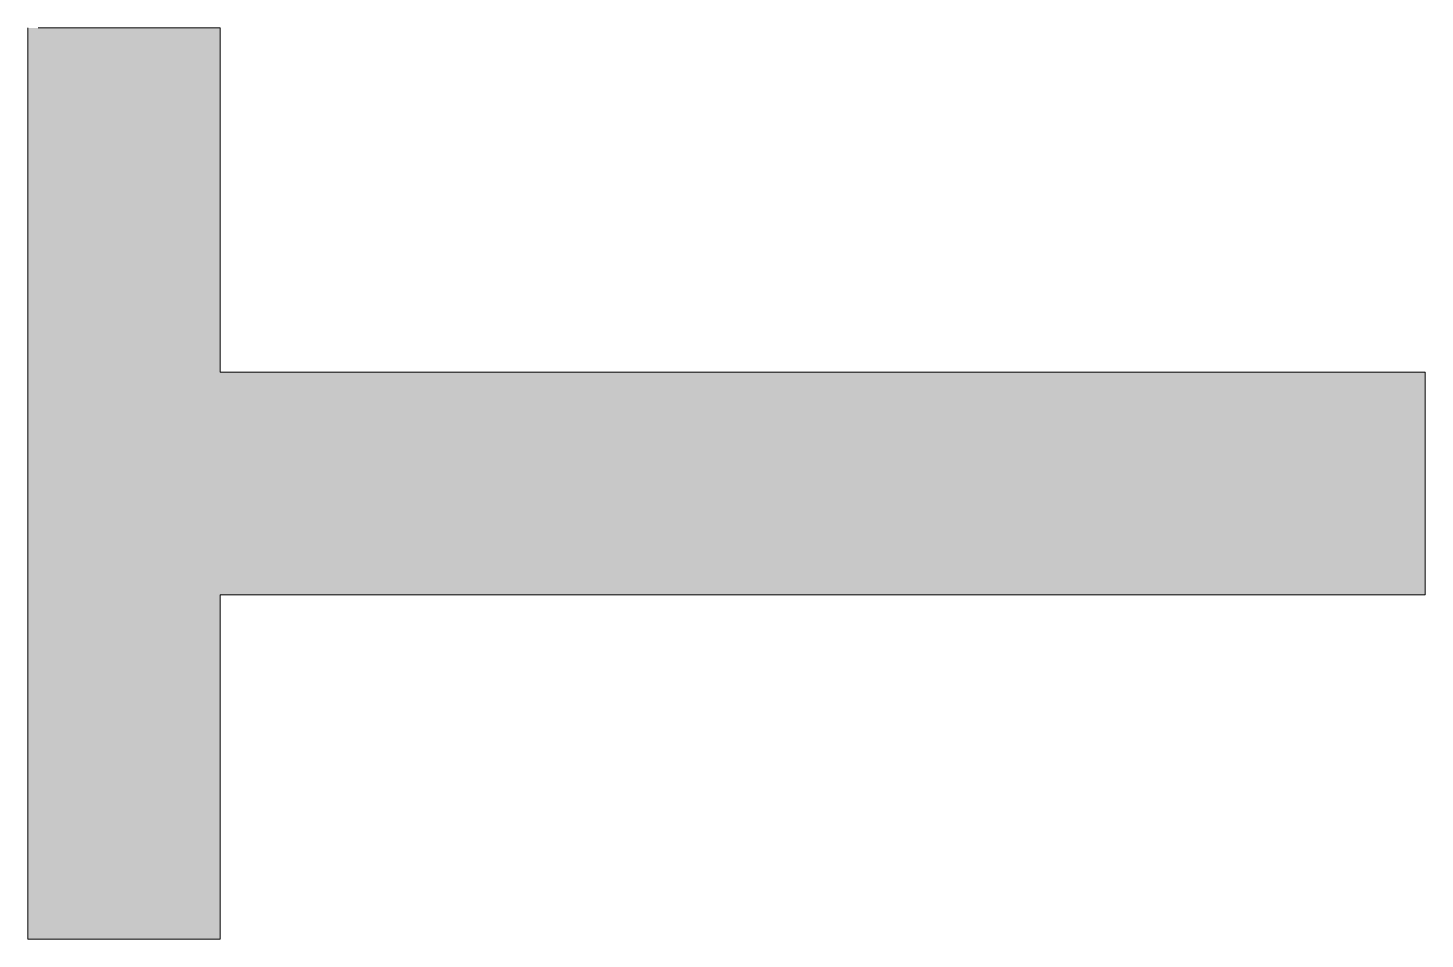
# Model space of a CAD drawing. Extents: x 146 to 361, y 242 to 614.
# Drawn here: x 294.96 to 303.24, y 535.43 to 540.83 of the extents above; entities that cross this region are included whole.
import ezdxf

# ---------------------------------------------------------------- set-up
doc = ezdxf.new("R2010")
doc.units = 0
doc.header["$MEASUREMENT"] = 0
doc.layers.add('Ebene 1', color=7, linetype='Continuous')

msp = doc.modelspace()

# ---------------------------------------------------------------- hatches: boundary and pattern name
at = {"layer": 'Ebene 1', "true_color": 0xffffff}
h = msp.add_hatch(color=7, dxfattribs=at)
edge = h.paths.add_edge_path()
edge.add_spline(control_points=[(295.02, 540.831), (295.02, 540.831), (295.08, 540.831), (295.08, 540.831), (295.4, 540.831), (295.72, 540.831), (296.04, 540.831), (296.04, 540.831), (296.1, 540.831), (296.1, 540.831), (296.1, 540.831), (296.1, 538.791), (296.1, 538.791), (296.1, 538.791), (296.16, 538.791), (296.16, 538.791), (298.5, 538.791), (300.84, 538.791), (303.18, 538.791), (303.18, 538.791), (303.24, 538.791), (303.24, 538.791), (303.24, 538.791), (303.24, 537.4709), (303.24, 537.4709), (303.24, 537.4709), (303.18, 537.4709), (303.18, 537.4709), (300.84, 537.4709), (298.5, 537.4709), (296.16, 537.4709), (296.16, 537.4709), (296.1, 537.4709), (296.1, 537.4709), (296.1, 537.4709), (296.1, 535.431), (296.1, 535.431), (296.1, 535.431), (296.04, 535.431), (296.04, 535.431), (295.7, 535.431), (295.36, 535.431), (295.02, 535.431), (295.02, 535.431), (294.96, 535.431), (294.96, 535.431), (294.96, 535.431), (294.96, 540.831), (294.96, 540.831)], knot_values=[0, 0, 0, 0, 1, 1, 1, 2, 2, 2, 3, 3, 3, 4, 4, 4, 5, 5, 5, 6, 6, 6, 7, 7, 7, 8, 8, 8, 9, 9, 9, 10, 10, 10, 11, 11, 11, 12, 12, 12, 13, 13, 13, 14, 14, 14, 15, 15, 15, 16, 16, 16, 16], degree=3, periodic=0)
edge.add_line((294.96, 540.831), (295.02, 540.831))

# ---------------------------------------------------------------- linework, layer by layer
at = {"layer": 'Ebene 1', "lineweight": 0}
msp.add_open_spline([(295.02, 540.831), (295.02, 540.831), (295.08, 540.831), (295.08, 540.831), (295.4, 540.831), (295.72, 540.831), (296.04, 540.831), (296.04, 540.831), (296.1, 540.831), (296.1, 540.831), (296.1, 540.831), (296.1, 538.791), (296.1, 538.791), (296.1, 538.791), (296.16, 538.791), (296.16, 538.791), (298.5, 538.791), (300.84, 538.791), (303.18, 538.791), (303.18, 538.791), (303.24, 538.791), (303.24, 538.791), (303.24, 538.791), (303.24, 537.4709), (303.24, 537.4709), (303.24, 537.4709), (303.18, 537.4709), (303.18, 537.4709), (300.84, 537.4709), (298.5, 537.4709), (296.16, 537.4709), (296.16, 537.4709), (296.1, 537.4709), (296.1, 537.4709), (296.1, 537.4709), (296.1, 535.431), (296.1, 535.431), (296.1, 535.431), (296.04, 535.431), (296.04, 535.431), (295.7, 535.431), (295.36, 535.431), (295.02, 535.431), (295.02, 535.431), (294.96, 535.431), (294.96, 535.431), (294.96, 535.431), (294.96, 540.831), (294.96, 540.831)], degree=3, knots=[0, 0, 0, 0, 1, 1, 1, 2, 2, 2, 3, 3, 3, 4, 4, 4, 5, 5, 5, 6, 6, 6, 7, 7, 7, 8, 8, 8, 9, 9, 9, 10, 10, 10, 11, 11, 11, 12, 12, 12, 13, 13, 13, 14, 14, 14, 15, 15, 15, 16, 16, 16, 16], dxfattribs=at)

doc.saveas('drawing.dxf')
